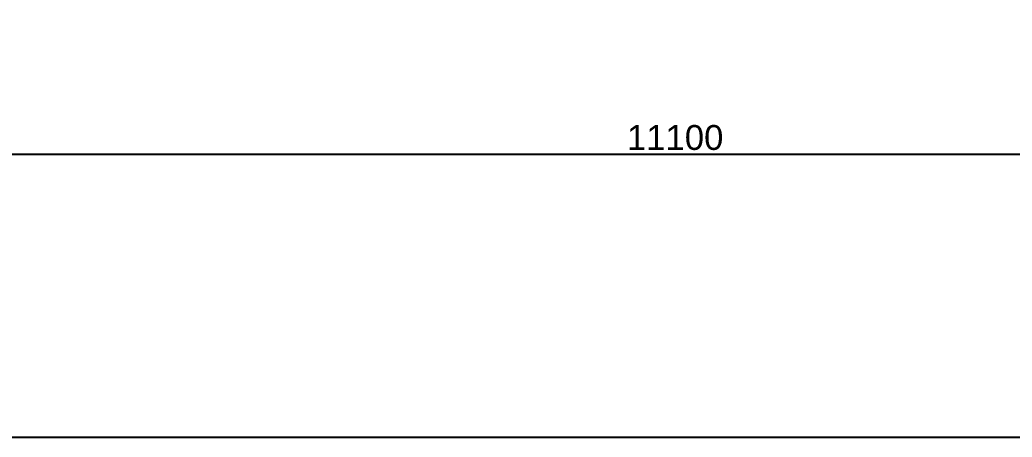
# Model space of a CAD drawing. Header units: millimetres. Extents: x 663313 to 1226001, y 1431724 to 1620898.
# Drawn here: x 914547 to 920539, y 1505819 to 1508336 of the extents above; entities that cross this region are included whole.
import ezdxf

# ---------------------------------------------------------------- set-up
doc = ezdxf.new("R2010")
doc.units = ezdxf.units.MM
doc.layers.add('_PP-Dim', color=7, linetype='Continuous')
doc.layers.add('DIM', color=7, linetype='Continuous')
doc.styles.add('FAMELINE_FOR_CKST', font='arial.ttf')
doc.dimstyles.new('FAMELINE-CKST_C-C', dxfattribs={"dimtxt": 0.3, "dimasz": 0.15, "dimexe": 0.1, "dimexo": 0.1, "dimgap": 0.05, "dimtad": 1, "dimzin": 0, "dimdsep": 46, "dimtxsty": 'FAMELINE_FOR_CKST', "dimblk": 'ORIGIN', "dimblk1": 'ORIGIN', "dimblk2": 'ORIGIN', "dimsah": 1, "dimcen": 0.1, "dimdle": 0.1, "dimclrd": 7, "dimclre": 7, "dimclrt": 7, "dimadec": 0, "dimazin": 0, "dimtfac": 1, "dimtix": 1, "dimtmove": 2, "dimatfit": 3, "dimfxl": 1, "dimtolj": 1, "dimtzin": 0, "dimlwd": -1, "dimlwe": -1, "dimarcsym": 0})

# ---------------------------------------------------------------- blocks, each defined once
blk = doc.blocks.new('A$Cbc3bdfda')
at = {"layer": 'Defpoints', "color": 7}
blk.add_lwpolyline([(0, -400), (775, -400), (775, 0), (0, 0)], close=True, dxfattribs=at)
blk = doc.blocks.new('_Origin')
at = {"color": 7, "linetype": 'ByBlock', "lineweight": -2}
blk.add_line((0, 0), (-1, 0), dxfattribs=at)
blk.add_circle((0, 0), 0.5, dxfattribs=at)
blk = doc.blocks.new('*D5325')
at = {"color": 7, "transparency": 16777216}
for p, q in [((12000, 100150), (12000, 99868.7)), ((23100, 100150), (23100, 99868.7)), ((23025, 99918.7), (12075, 99918.7))]:
    blk.add_line(p, q, dxfattribs=at)
at = {"layer": 'Defpoints', "color": 7, "transparency": 16777216}
for p in [(12000, 100200), (23100, 100200), (12000, 99918.7)]:
    blk.add_point(p, dxfattribs=at)
at = {"color": 7, "transparency": 16777216, "xscale": 75, "yscale": 75, "zscale": 75, "rotation": 180}
blk.add_blockref('_Origin', (12000, 99918.7), dxfattribs=at)
at = {"color": 7, "transparency": 16777216, "xscale": 75, "yscale": 75, "zscale": 75}
blk.add_blockref('_Origin', (23100, 99918.7), dxfattribs=at)
at = {"color": 7, "transparency": 16777216, "insert": (17550, 100020.3), "char_height": 150, "attachment_point": 5, "style": 'FAMELINE_FOR_CKST'}
blk.add_mtext('\\A1;11100', dxfattribs=at)
blk = doc.blocks.new('W-1-PP18-ST_ENT4_REV00_20260531-234008_ELEVATION_4_DIMS')
at = {"color": 7}
dim = blk.add_linear_dim(base=(12000, 99918.7), p1=(23100, 100200), p2=(12000, 100200), dimstyle='FAMELINE-CKST_C-C', override={"dimscale": 500, "dimdec": 0, "dimlfac": 1, "dimclrd": 7, "dimclre": 7, "dimclrt": 7}, dxfattribs=at)
dim.commit()
dim.dimension.update_dxf_attribs({"geometry": '*D5325', "text_midpoint": (17550, 100020.3)})

msp = doc.modelspace()

# ---------------------------------------------------------------- block references
at = {"layer": '_PP-Dim', "color": 7, "xscale": 50, "yscale": 50, "zscale": 50}
msp.add_blockref('A$Cbc3bdfda', (887862.5634, 1525819.1136), dxfattribs=at)
at = {"layer": 'DIM', "color": 7}
msp.add_blockref('W-1-PP18-ST_ENT4_REV00_20260531-234008_ELEVATION_4_DIMS', (900953.6784, 1407605.0011), dxfattribs=at)

doc.saveas('drawing.dxf')
